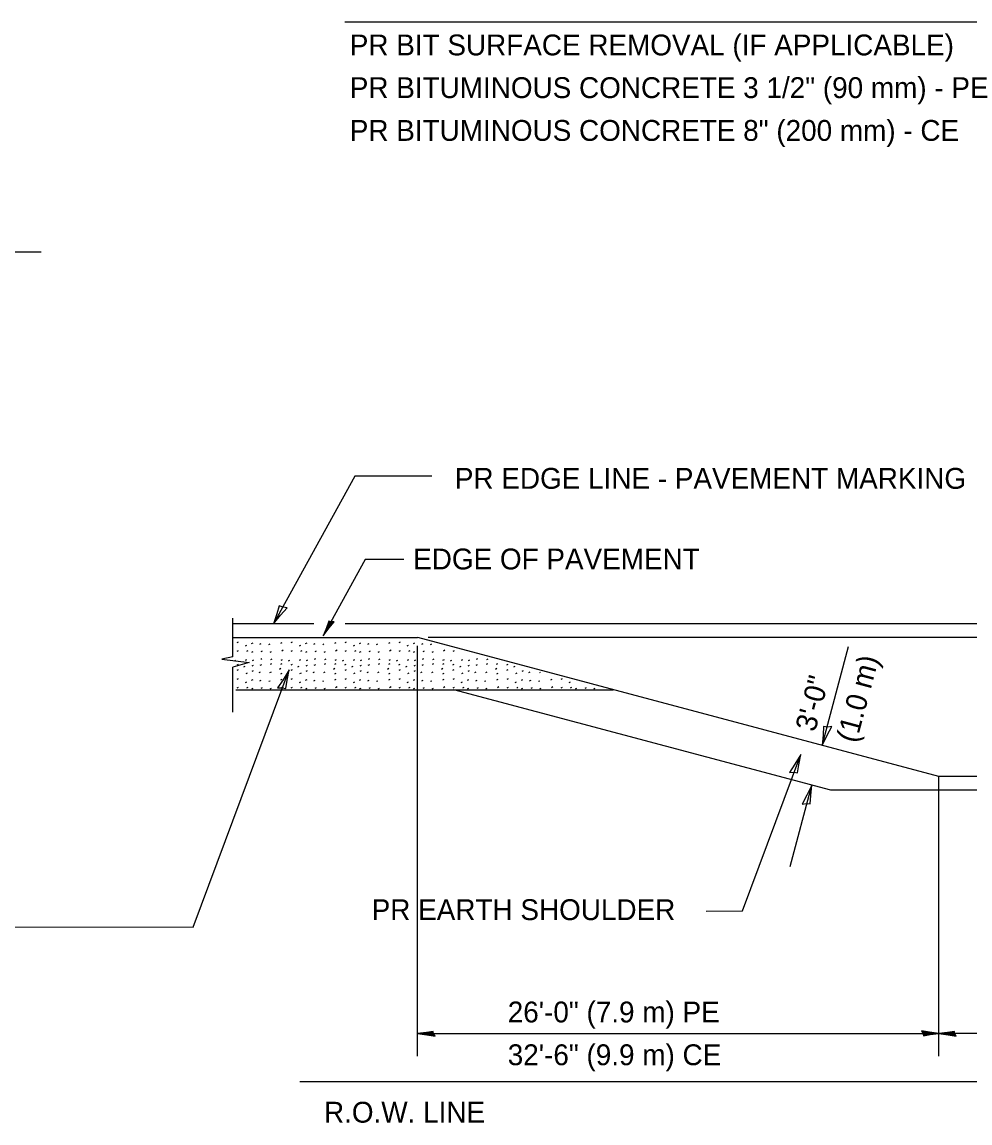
# Model space of a CAD drawing. Extents: x 70383 to 72423, y 70343 to 70783.
# Drawn here: x 71355.1 to 71459.1, y 70586.4 to 70707.1 of the extents above; entities that cross this region are included whole.
import ezdxf

# ---------------------------------------------------------------- set-up
doc = ezdxf.new("R2010")
doc.units = 0
for name, color, linetype in [('Design_EX_Roadway Dimensions', 7, 'Continuous'), ('Design_EX_Roadway Notes', 7, 'Continuous'), ('ROW_EX ROW Line', 7, 'Continuous'), ('Sheets_General Details', 7, 'Continuous'), ('Topo_EOP', 7, 'Continuous'), ('Topo_Shoulder', 7, 'Continuous')]:
    doc.layers.add(name, color=color, linetype=linetype)

msp = doc.modelspace()

# ---------------------------------------------------------------- linework, layer by layer
at = {"layer": 'Design_EX_Roadway Dimensions'}
for p, q in [((71398.5, 70593.74), (71398.5, 70638.72)), ((71442.87, 70627.8), (71445.76, 70638.65)), ((71455.65, 70593.74), (71455.65, 70624.39)), ((71439.33, 70614.54), (71441.71, 70623.45)), ((71398.5, 70596.21), (71455.65, 70596.21)), ((71493.75, 70596.21), (71455.65, 70596.21))]:
    msp.add_line(p, q, dxfattribs=at)
for points in [[(71443.92, 70629.89), (71443.44, 70629.82), (71443.02, 70629.86), (71442.97, 70628.96), (71442.87, 70627.8), (71443.4, 70628.92)], [(71440.65, 70621.37), (71441.13, 70621.44), (71441.55, 70621.4), (71441.6, 70622.3), (71441.71, 70623.45), (71441.18, 70622.33)]]:
    msp.add_lwpolyline(points, close=True, dxfattribs=at)
for points in [[(71400.25, 70596.18), (71400.2, 70596.45), (71399.46, 70596.33), (71398.5, 70596.21), (71399.52, 70596.07), (71400.41, 70595.91), (71400.25, 70596.18), (71400.18, 70596.36), (71399.14, 70596.21), (71400.27, 70596.01), (71400.11, 70596.23), (71399.63, 70596.2), (71400.09, 70596.13)], [(71453.91, 70596.24), (71453.96, 70595.97), (71454.7, 70596.09), (71455.65, 70596.21), (71454.64, 70596.35), (71453.75, 70596.51), (71453.91, 70596.24), (71453.98, 70596.06), (71455.02, 70596.21), (71453.89, 70596.41), (71454.05, 70596.19), (71454.53, 70596.22), (71454.07, 70596.29)], [(71457.4, 70596.18), (71457.35, 70596.45), (71456.61, 70596.33), (71455.65, 70596.21), (71456.67, 70596.07), (71457.56, 70595.91), (71457.4, 70596.18), (71457.33, 70596.36), (71456.29, 70596.21), (71457.42, 70596.01), (71457.26, 70596.23), (71456.78, 70596.2), (71457.24, 70596.13)]]:
    msp.add_lwpolyline(points, dxfattribs=at)
at = {"layer": 'Design_EX_Roadway Notes'}
for p, q in [((71500.27, 70707.12), (71390.51, 70707.12)), ((71357.22, 70681.9), (71247.69, 70681.9))]:
    msp.add_line(p, q, dxfattribs=at)
for points in [[(71400.05, 70657.33), (71391.61, 70657.33), (71382.69, 70641.13)], [(71396.99, 70648.19), (71392.76, 70648.19), (71388.15, 70639.82)], [(71389.02, 70641.34), (71388.76, 70641.41), (71388.51, 70640.71), (71388.15, 70639.82), (71388.77, 70640.64), (71389.33, 70641.34), (71389.02, 70641.34), (71388.83, 70641.35), (71388.47, 70640.37), (71389.18, 70641.27), (71388.91, 70641.23), (71388.71, 70640.8), (71388.99, 70641.17)], [(71343.03, 70607.91), (71373.88, 70607.89), (71384.4, 70636.08)], [(71430.12, 70609.63), (71434.11, 70609.67), (71440.51, 70626.81)]]:
    msp.add_lwpolyline(points, dxfattribs=at)
for points in [[(71384.21, 70642.9), (71383.74, 70642.95), (71383.33, 70643.09), (71383.07, 70642.23), (71382.69, 70641.13), (71383.47, 70642.09)], [(71383.15, 70634.1), (71383.63, 70634.12), (71384.05, 70634.04), (71384.19, 70634.94), (71384.4, 70636.08), (71383.77, 70635.01)], [(71439.26, 70624.84), (71439.74, 70624.86), (71440.16, 70624.78), (71440.29, 70625.67), (71440.51, 70626.81), (71439.87, 70625.75)]]:
    msp.add_lwpolyline(points, close=True, dxfattribs=at)
at = {"layer": 'ROW_EX ROW Line'}
msp.add_line((71385.58, 70590.94), (71648.29, 70590.94), dxfattribs=at)
at = {"layer": 'Sheets_General Details'}
for p, q in [((71378.25, 70637.52), (71378.25, 70641.75)), ((71378.71, 70639.1), (71378.86, 70639.17)), ((71379.61, 70638.73), (71379.76, 70638.81)), ((71380.3, 70638.98), (71380.45, 70639.06)), ((71381.2, 70638.91), (71381.34, 70638.99)), ((71382.17, 70638.85), (71382.32, 70638.93)), ((71383.51, 70639.01), (71383.66, 70639.09)), ((71384.63, 70639.1), (71384.78, 70639.17)), ((71385.53, 70638.73), (71385.68, 70638.81)), ((71386.22, 70638.98), (71386.37, 70639.06)), ((71387.11, 70638.91), (71387.26, 70638.99)), ((71388.09, 70638.85), (71388.23, 70638.93)), ((71389.43, 70639.01), (71389.58, 70639.09)), ((71390.55, 70639.1), (71390.7, 70639.17)), ((71391.45, 70638.73), (71391.6, 70638.81)), ((71392.13, 70638.98), (71392.28, 70639.06)), ((71393.03, 70638.91), (71393.18, 70638.99)), ((71394, 70638.85), (71394.15, 70638.93)), ((71395.35, 70639.01), (71395.49, 70639.09)), ((71396.47, 70639.1), (71396.61, 70639.17)), ((71397.36, 70638.73), (71397.51, 70638.81)), ((71398.05, 70638.98), (71398.2, 70639.06)), ((71398.95, 70638.91), (71399.1, 70638.99)), ((71399.92, 70638.85), (71400.07, 70638.93)), ((71378.72, 70638.13), (71378.87, 70638.2)), ((71379.77, 70638.13), (71379.92, 70638.21)), ((71380.31, 70638.01), (71380.46, 70638.09)), ((71381.29, 70637.27), (71381.43, 70637.35)), ((71381.35, 70638.09), (71381.5, 70638.17)), ((71382.32, 70638.03), (71382.47, 70638.1)), ((71382.41, 70637.21), (71382.56, 70637.28)), ((71383.59, 70638.19), (71383.74, 70638.27)), ((71384.64, 70638.13), (71384.79, 70638.2)), ((71385.69, 70638.13), (71385.83, 70638.21)), ((71386.23, 70638.01), (71386.37, 70638.09)), ((71387.2, 70637.27), (71387.35, 70637.35)), ((71387.27, 70638.09), (71387.42, 70638.17)), ((71388.24, 70638.03), (71388.39, 70638.1)), ((71388.32, 70637.21), (71388.47, 70637.28)), ((71389.51, 70638.19), (71389.66, 70638.27)), ((71390.56, 70638.13), (71390.71, 70638.2)), ((71391.6, 70638.13), (71391.75, 70638.21)), ((71392.14, 70638.01), (71392.29, 70638.09)), ((71393.12, 70637.27), (71393.27, 70637.35)), ((71393.19, 70638.09), (71393.34, 70638.17)), ((71394.16, 70638.03), (71394.31, 70638.1)), ((71394.24, 70637.21), (71394.39, 70637.28)), ((71395.43, 70638.19), (71395.58, 70638.27)), ((71396.48, 70638.13), (71396.62, 70638.2)), ((71397.52, 70638.13), (71397.67, 70638.21)), ((71398.06, 70638.01), (71398.21, 70638.09)), ((71399.04, 70637.27), (71399.19, 70637.35)), ((71399.1, 70638.09), (71399.25, 70638.17)), ((71400.08, 70638.03), (71400.23, 70638.1)), ((71400.16, 70637.21), (71400.31, 70637.28)), ((71401.35, 70638.19), (71401.49, 70638.27)), ((71402.39, 70638.13), (71402.54, 70638.2)), ((71404.96, 70637.27), (71405.1, 70637.35)), ((71406.08, 70637.21), (71406.23, 70637.28)), ((71378.25, 70631.45), (71378.25, 70636.4)), ((71378.43, 70637.08), (71378.58, 70637.15)), ((71378.7, 70636.65), (71378.85, 70636.72)), ((71378.7, 70636.05), (71378.85, 70636.12)), ((71379.45, 70636.43), (71379.6, 70636.5)), ((71379.63, 70637.16), (71379.78, 70637.24)), ((71380.36, 70636.53), (71380.51, 70636.61)), ((71380.39, 70637.11), (71380.54, 70637.19)), ((71381.25, 70636.61), (71381.4, 70636.69)), ((71382.37, 70636.7), (71382.52, 70636.77)), ((71383.35, 70636.18), (71383.5, 70636.26)), ((71383.49, 70636.71), (71383.64, 70636.78)), ((71383.53, 70637.14), (71383.68, 70637.22)), ((71384.35, 70637.08), (71384.5, 70637.15)), ((71384.62, 70636.65), (71384.76, 70636.72)), ((71384.62, 70636.05), (71384.77, 70636.12)), ((71385.36, 70636.43), (71385.51, 70636.5)), ((71385.55, 70637.16), (71385.69, 70637.24)), ((71386.28, 70636.53), (71386.43, 70636.61)), ((71386.31, 70637.11), (71386.46, 70637.19)), ((71387.17, 70636.61), (71387.32, 70636.69)), ((71388.29, 70636.7), (71388.44, 70636.77)), ((71389.27, 70636.18), (71389.42, 70636.26)), ((71389.41, 70636.71), (71389.56, 70636.78)), ((71389.45, 70637.14), (71389.59, 70637.22)), ((71390.27, 70637.08), (71390.42, 70637.15)), ((71390.53, 70636.65), (71390.68, 70636.72)), ((71390.54, 70636.05), (71390.69, 70636.12)), ((71391.28, 70636.43), (71391.43, 70636.5)), ((71391.46, 70637.16), (71391.61, 70637.24)), ((71392.19, 70636.53), (71392.34, 70636.61)), ((71392.23, 70637.11), (71392.37, 70637.19)), ((71393.09, 70636.61), (71393.24, 70636.69)), ((71394.21, 70636.7), (71394.36, 70636.77)), ((71395.19, 70636.18), (71395.33, 70636.26)), ((71395.33, 70636.71), (71395.48, 70636.78)), ((71395.36, 70637.14), (71395.51, 70637.22)), ((71396.19, 70637.08), (71396.34, 70637.15)), ((71396.45, 70636.65), (71396.6, 70636.72)), ((71396.46, 70636.05), (71396.61, 70636.12)), ((71397.2, 70636.43), (71397.35, 70636.5)), ((71397.38, 70637.16), (71397.53, 70637.24)), ((71398.11, 70636.53), (71398.26, 70636.61)), ((71398.14, 70637.11), (71398.29, 70637.19)), ((71399.01, 70636.61), (71399.16, 70636.69)), ((71400.13, 70636.7), (71400.27, 70636.77)), ((71401.1, 70636.18), (71401.25, 70636.26)), ((71401.25, 70636.71), (71401.4, 70636.78)), ((71401.28, 70637.14), (71401.43, 70637.22)), ((71402.1, 70637.08), (71402.25, 70637.15)), ((71402.37, 70636.65), (71402.52, 70636.72)), ((71402.37, 70636.05), (71402.52, 70636.12)), ((71403.12, 70636.43), (71403.27, 70636.5)), ((71403.3, 70637.16), (71403.45, 70637.24)), ((71404.03, 70636.53), (71404.18, 70636.61)), ((71404.06, 70637.11), (71404.21, 70637.19)), ((71404.92, 70636.61), (71405.07, 70636.69)), ((71406.04, 70636.7), (71406.19, 70636.77)), ((71407.02, 70636.18), (71407.17, 70636.26)), ((71407.16, 70636.71), (71407.31, 70636.78)), ((71408.29, 70636.65), (71408.43, 70636.72)), ((71408.29, 70636.05), (71408.44, 70636.12)), ((71409.03, 70636.43), (71409.18, 70636.5)), ((71378.71, 70635.08), (71378.86, 70635.15)), ((71379.68, 70635.68), (71379.83, 70635.76)), ((71380.3, 70634.96), (71380.45, 70635.04)), ((71380.36, 70635.93), (71380.51, 70636.01)), ((71381.11, 70635.79), (71381.26, 70635.87)), ((71381.2, 70634.89), (71381.34, 70634.97)), ((71382.17, 70634.83), (71382.32, 70634.9)), ((71382.31, 70635.8), (71382.46, 70635.88)), ((71383.5, 70635.66), (71383.65, 70635.74)), ((71383.51, 70634.99), (71383.66, 70635.07)), ((71384.63, 70635.08), (71384.78, 70635.15)), ((71385.6, 70635.68), (71385.75, 70635.76)), ((71386.22, 70634.96), (71386.37, 70635.04)), ((71386.28, 70635.93), (71386.43, 70636.01)), ((71387.03, 70635.79), (71387.18, 70635.87)), ((71387.11, 70634.89), (71387.26, 70634.97)), ((71388.09, 70634.83), (71388.23, 70634.9)), ((71388.23, 70635.8), (71388.37, 70635.88)), ((71389.42, 70635.66), (71389.57, 70635.74)), ((71389.43, 70634.99), (71389.58, 70635.07)), ((71390.55, 70635.08), (71390.7, 70635.15)), ((71391.51, 70635.68), (71391.66, 70635.76)), ((71392.13, 70634.96), (71392.28, 70635.04)), ((71392.2, 70635.93), (71392.35, 70636.01)), ((71392.95, 70635.79), (71393.1, 70635.87)), ((71393.03, 70634.89), (71393.18, 70634.97)), ((71394, 70634.83), (71394.15, 70634.9)), ((71394.14, 70635.8), (71394.29, 70635.88)), ((71395.34, 70635.66), (71395.49, 70635.74)), ((71395.35, 70634.99), (71395.49, 70635.07)), ((71396.47, 70635.08), (71396.61, 70635.15)), ((71397.43, 70635.68), (71397.58, 70635.76)), ((71398.05, 70634.96), (71398.2, 70635.04)), ((71398.12, 70635.93), (71398.27, 70636.01)), ((71398.86, 70635.79), (71399.01, 70635.87)), ((71398.95, 70634.89), (71399.1, 70634.97)), ((71399.92, 70634.83), (71400.07, 70634.9)), ((71400.06, 70635.8), (71400.21, 70635.88)), ((71401.26, 70635.66), (71401.41, 70635.74)), ((71401.26, 70634.99), (71401.41, 70635.07)), ((71402.38, 70635.08), (71402.53, 70635.15)), ((71403.35, 70635.68), (71403.5, 70635.76)), ((71403.97, 70634.96), (71404.12, 70635.04)), ((71404.03, 70635.93), (71404.18, 70636.01)), ((71404.78, 70635.79), (71404.93, 70635.87)), ((71404.87, 70634.89), (71405.01, 70634.97)), ((71405.84, 70634.83), (71405.99, 70634.9)), ((71405.98, 70635.8), (71406.13, 70635.88)), ((71407.17, 70635.66), (71407.32, 70635.74)), ((71407.18, 70634.99), (71407.33, 70635.07)), ((71408.3, 70635.08), (71408.45, 70635.15)), ((71409.27, 70635.68), (71409.42, 70635.76)), ((71409.89, 70634.96), (71410.04, 70635.04)), ((71409.95, 70635.93), (71410.1, 70636.01)), ((71410.7, 70635.79), (71410.85, 70635.87)), ((71410.78, 70634.89), (71410.93, 70634.97)), ((71411.76, 70634.83), (71411.9, 70634.9)), ((71411.9, 70635.8), (71411.98, 70635.84)), ((71413.1, 70634.99), (71413.25, 70635.07)), ((71414.22, 70635.08), (71414.37, 70635.15)), ((71378.72, 70634.1), (71378.87, 70634.18)), ((71379.61, 70634.71), (71379.76, 70634.79)), ((71379.77, 70634.11), (71379.92, 70634.19)), ((71380.31, 70633.99), (71380.46, 70634.07)), ((71381.35, 70634.07), (71381.5, 70634.15)), ((71382.32, 70634.01), (71382.47, 70634.08)), ((71383.59, 70634.17), (71383.74, 70634.25)), ((71384.64, 70634.1), (71384.79, 70634.18)), ((71385.53, 70634.71), (71385.68, 70634.79)), ((71385.69, 70634.11), (71385.83, 70634.19)), ((71386.23, 70633.99), (71386.37, 70634.07)), ((71387.27, 70634.07), (71387.42, 70634.15)), ((71388.24, 70634.01), (71388.39, 70634.08)), ((71389.51, 70634.17), (71389.66, 70634.25)), ((71390.56, 70634.1), (71390.71, 70634.18)), ((71391.45, 70634.71), (71391.6, 70634.79)), ((71391.6, 70634.11), (71391.75, 70634.19)), ((71392.14, 70633.99), (71392.29, 70634.07)), ((71393.19, 70634.07), (71393.34, 70634.15)), ((71394.16, 70634.01), (71394.31, 70634.08)), ((71395.43, 70634.17), (71395.58, 70634.25)), ((71396.48, 70634.1), (71396.62, 70634.18)), ((71397.36, 70634.71), (71397.51, 70634.79)), ((71397.52, 70634.11), (71397.67, 70634.19)), ((71398.06, 70633.99), (71398.21, 70634.07)), ((71399.1, 70634.07), (71399.25, 70634.15)), ((71400.08, 70634.01), (71400.23, 70634.08)), ((71401.35, 70634.17), (71401.49, 70634.25)), ((71402.39, 70634.1), (71402.54, 70634.18)), ((71403.28, 70634.71), (71403.43, 70634.79)), ((71403.44, 70634.11), (71403.59, 70634.19)), ((71403.98, 70633.99), (71404.13, 70634.07)), ((71405.02, 70634.07), (71405.17, 70634.15)), ((71405.99, 70634.01), (71406.14, 70634.08)), ((71407.26, 70634.17), (71407.41, 70634.25)), ((71408.31, 70634.1), (71408.46, 70634.18)), ((71409.2, 70634.71), (71409.35, 70634.79)), ((71409.36, 70634.11), (71409.5, 70634.19)), ((71409.9, 70633.99), (71410.04, 70634.07)), ((71410.94, 70634.07), (71411.09, 70634.15)), ((71411.91, 70634.01), (71412.06, 70634.08)), ((71413.18, 70634.17), (71413.33, 70634.25)), ((71414.23, 70634.1), (71414.38, 70634.18)), ((71415.12, 70634.71), (71415.27, 70634.79)), ((71415.27, 70634.11), (71415.42, 70634.19)), ((71415.81, 70633.99), (71415.96, 70634.07)), ((71416.86, 70634.07), (71417.01, 70634.15)), ((71417.83, 70634.01), (71417.98, 70634.08))]:
    msp.add_line(p, q, dxfattribs=at)
msp.add_lwpolyline([(71378.25, 70637.52), (71377.03, 70637.25), (71380.04, 70636.91), (71378.25, 70636.4)], dxfattribs=at)
at = {"layer": 'Topo_EOP'}
for p, q in [((71387.12, 70641.13), (71378.25, 70641.13)), ((71493.75, 70641.13), (71390.54, 70641.13)), ((71378.25, 70639.63), (71398.5, 70639.63)), ((71455.66, 70624.39), (71398.51, 70639.63)), ((71574.24, 70639.63), (71399.67, 70639.63)), ((71493.75, 70624.39), (71455.66, 70624.39))]:
    msp.add_line(p, q, dxfattribs=at)
at = {"layer": 'Topo_Shoulder'}
for p, q in [((71378.55, 70633.91), (71419.94, 70633.91)), ((71443.82, 70622.89), (71402.48, 70633.91)), ((71488.89, 70622.89), (71443.82, 70622.89))]:
    msp.add_line(p, q, dxfattribs=at)

# ---------------------------------------------------------------- texts
at = {"layer": 'Design_EX_Roadway Dimensions'}
for s, p in [('(1.0 m)', (71446.6, 70627.98)), ('3\'-0"', (71442.08, 70629.19))]:
    msp.add_text(s, height=2.286, rotation=75.0637, dxfattribs=at).set_placement(p)
for s, p in [('26\'-0" (7.9 m) PE', (71408.38, 70597.43)), ('32\'-6" (9.9 m) CE', (71408.38, 70592.74))]:
    msp.add_text(s, height=2.286, dxfattribs=at).set_placement(p)
at = {"layer": 'Design_EX_Roadway Notes'}
for s, p in [('PR BIT SURFACE REMOVAL (IF APPLICABLE)', (71391.06, 70703.46)), ('PR BITUMINOUS CONCRETE 3 1/2" (90 mm) - PE', (71391.06, 70698.78)), ('PR BITUMINOUS CONCRETE 8" (200 mm) - CE', (71391.06, 70694.09)), ('PR EDGE LINE - PAVEMENT MARKING', (71402.58, 70655.94)), ('EDGE OF PAVEMENT', (71398.01, 70647.1)), ('PR EARTH SHOULDER', (71393.46, 70608.65))]:
    msp.add_text(s, height=2.286, dxfattribs=at).set_placement(p)
at = {"layer": 'ROW_EX ROW Line'}
msp.add_text('R.O.W. LINE', height=2.286, dxfattribs=at).set_placement((71388.23, 70586.44))

doc.saveas('drawing.dxf')
